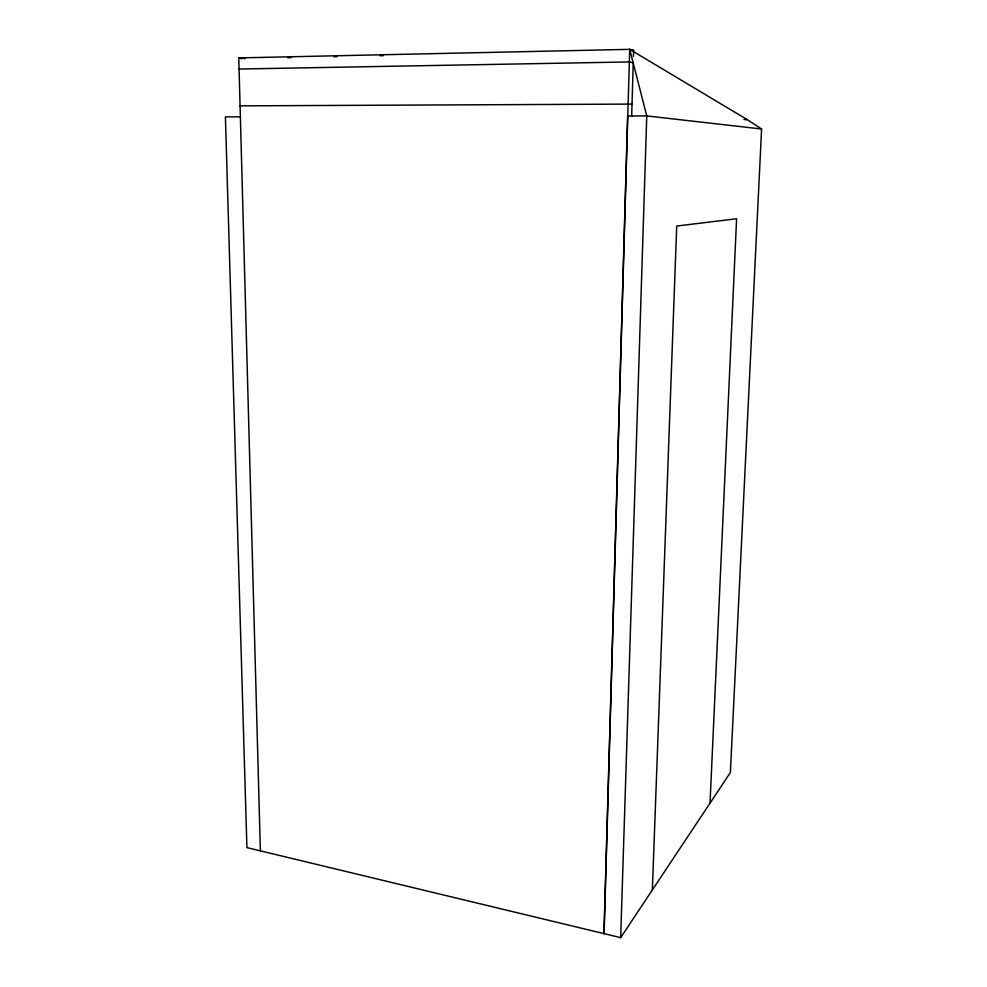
<?xml version="1.0" encoding="UTF-8"?>
<svg xmlns="http://www.w3.org/2000/svg" width="987" height="987" viewBox="0 0 987 987"><rect width="100%" height="100%" fill="white"/><g stroke="black" fill="none" stroke-linecap="round" stroke-linejoin="round"><path stroke-width="1.48" d="M603.945 933.616L627.633 115.972L646.756 115.923L761.594 129.001L730.38 772.513L620.675 937.65L246.91 847.611L225.406 116.861L240.248 116.824M604.081 933.653L629.718 49.35L238.768 57.9L260.383 850.856M631.655 116.417L633.247 62.588M633.432 56.444L633.605 50.3L629.718 49.35L646.756 115.923L620.675 937.65M652.358 889.953L676.712 226.035L736.598 218.756L710.023 803.147M287.908 57.752L290.98 57.678M334.001 56.752L337.073 56.691M380.094 55.765L383.166 55.691M630.533 50.362L633.605 50.3M239.064 69.028L629.361 61.934L633.235 62.786M240.075 105.856L632.013 104.091M743.988 119.55L747.073 119.538L761.594 129.001M244.887 58.677L238.768 57.9L241.531 58.788M744.79 119.242L747.073 119.538L629.718 49.35"/></g></svg>
